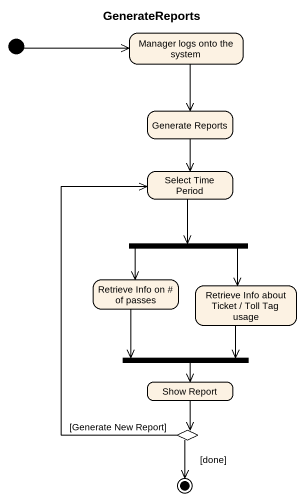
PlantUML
@startuml
title GenerateReports
hide empty description
state "Manager logs onto the system" as Manager_logs_onto_the_system
state "Generate Reports" as Generate_Reports
state "Select Time Period" as Select_Time_Period
state fork1 <<fork>>
state "Retrieve Info on # of passes" as Retrieve_Info_on_of_passes
state "Retrieve Info about Ticket / Toll Tag usage" as Retrieve_Info_about_Ticket
state fork2 <<join>>
state "Show Report" as Show_Report
state choice1 <<choice>>
[*] -right-> Manager_logs_onto_the_system
Manager_logs_onto_the_system --> Generate_Reports
Generate_Reports --> Select_Time_Period
Select_Time_Period --> fork1
fork1 --> Retrieve_Info_on_of_passes
fork1 --> Retrieve_Info_about_Ticket
Retrieve_Info_on_of_passes --> fork2
Retrieve_Info_about_Ticket --> fork2
fork2 --> Show_Report
Show_Report --> choice1
choice1 -up-> Select_Time_Period : [Generate New Report]
choice1 --> [*] : [done]
@enduml
